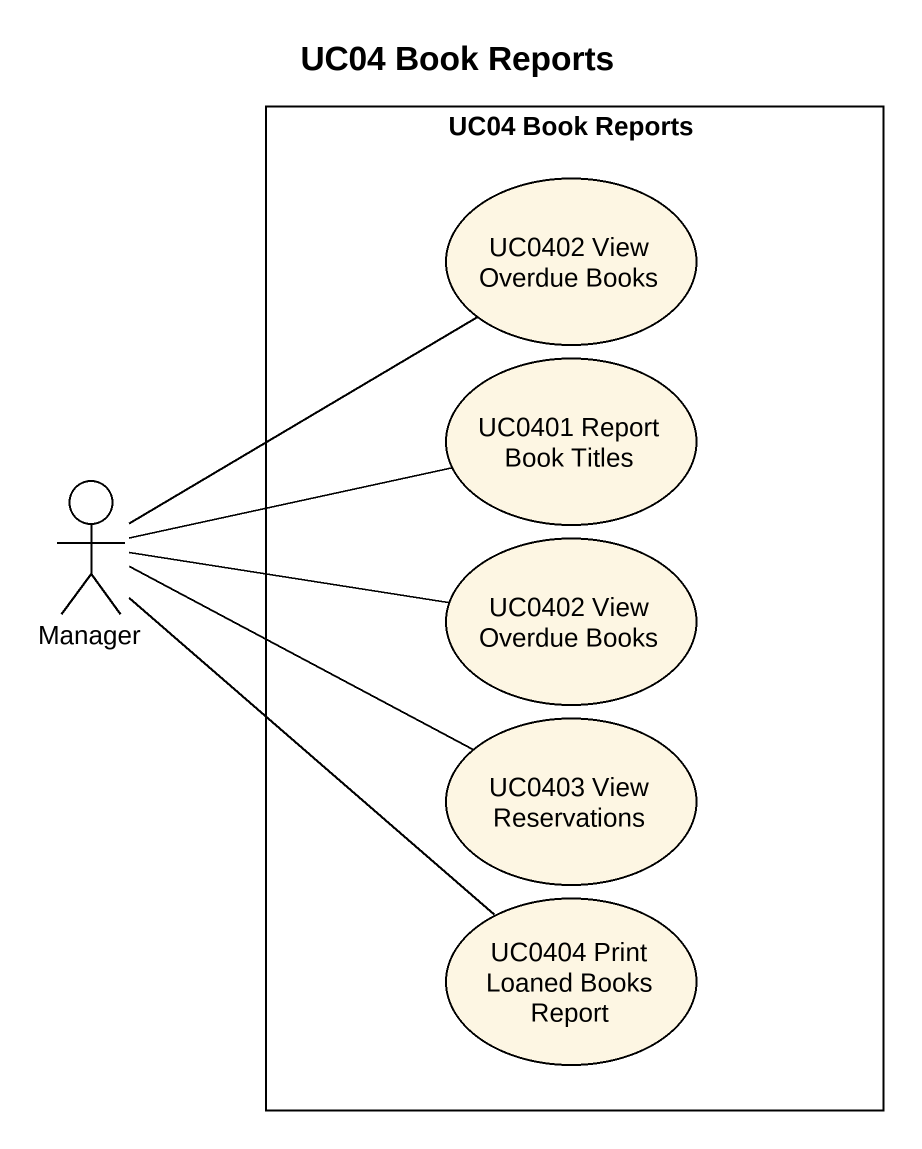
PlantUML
@startuml
title UC04 Book Reports
rectangle "UC04 Book Reports" as UC04_Book_Reports {
  usecase "UC0402 View Overdue Books" as UC0402_View_Overdue_Books
  usecase "UC0401 Report Book Titles" as UC0401_Report_Book_Titles
  usecase "UC0402 View Overdue Books" as UC0402_View_Overdue_Books_2
  usecase "UC0403 View Reservations" as UC0403_View_Reservations
  usecase "UC0404 Print Loaned Books Report" as UC0404_Print_Loaned_Books
}
actor Manager
Manager -up- UC0402_View_Overdue_Books
Manager -right- UC0401_Report_Book_Titles
Manager -right- UC0402_View_Overdue_Books_2
Manager -right- UC0403_View_Reservations
UC0404_Print_Loaned_Books -up- Manager
@enduml
